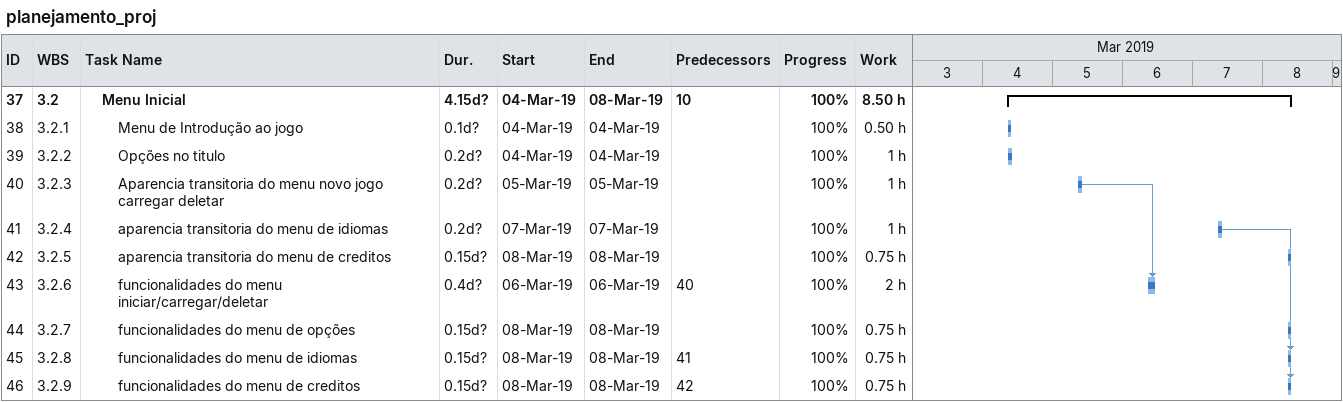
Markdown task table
planejamento_proj

| ID | WBS | Task | Duration | Start | Finish | Predecessors | % complete | Work (h) |
|---|---|---|---|---|---|---|---|---|
| 37 | 3.2 | **Menu Inicial** | 4.15d? | 2019-03-04 | 2019-03-08 | 10 | 100 | 8.50 |
| 38 | 3.2.1 | Menu de Introdução ao jogo | 0.1d? | 2019-03-04 | 2019-03-04 |  | 100 | 0.50 |
| 39 | 3.2.2 | Opções no titulo | 0.2d? | 2019-03-04 | 2019-03-04 |  | 100 | 1 |
| 40 | 3.2.3 | Aparencia transitoria do menu novo jogo carregar deletar | 0.2d? | 2019-03-05 | 2019-03-05 |  | 100 | 1 |
| 41 | 3.2.4 | aparencia transitoria do menu de idiomas | 0.2d? | 2019-03-07 | 2019-03-07 |  | 100 | 1 |
| 42 | 3.2.5 | aparencia transitoria do menu de creditos | 0.15d? | 2019-03-08 | 2019-03-08 |  | 100 | 0.75 |
| 43 | 3.2.6 | funcionalidades do menu iniciar/carregar/deletar | 0.4d? | 2019-03-06 | 2019-03-06 | 40 | 100 | 2 |
| 44 | 3.2.7 | funcionalidades do menu de opções | 0.15d? | 2019-03-08 | 2019-03-08 |  | 100 | 0.75 |
| 45 | 3.2.8 | funcionalidades do menu de idiomas | 0.15d? | 2019-03-08 | 2019-03-08 | 41 | 100 | 0.75 |
| 46 | 3.2.9 | funcionalidades do menu de creditos | 0.15d? | 2019-03-08 | 2019-03-08 | 42 | 100 | 0.75 |
